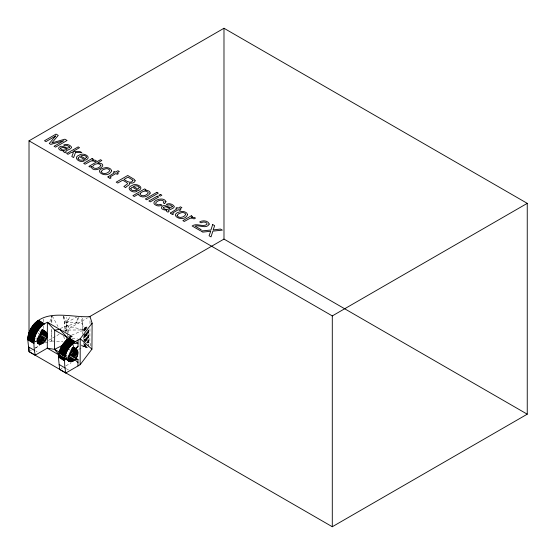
<?xml version="1.0" encoding="UTF-8"?>
<svg xmlns="http://www.w3.org/2000/svg" width="555" height="555" viewBox="0 0 555 555"><rect width="100%" height="100%" fill="white"/><g stroke="black" fill="none" stroke-linecap="round" stroke-linejoin="round"><path stroke-width="0.42" stroke-dasharray="2.77 2.08" d="M45.024 342.914L51.809 341.027L51.83 328.99M51.837 322.975L51.844 316.1L51.788 323.01M43.415 328.65L43.429 326.056M43.443 321.733L43.45 319.139M68.126 332.639L68.168 326.049L66.607 322.601L66.517 317.439M51.657 341.138L51.747 329.053M66.544 331.224L66.607 322.601L69.077 317.349M66.815 354.714L66.801 356.386L66.954 354.756M82.542 334.325L82.57 318.084M78.699 349.463L83.902 346.431L83.93 343.136M83.93 342.31L83.985 334.887M84.006 331.592L81.183 317.078M90.895 345.848L89.855 342.553L89.972 327.88M90 323.565L90.028 320.117M87.302 327.124C85.352 326.229 83.181 329.122 86.025 329.476M88.002 347.402C86.712 348.45 83.056 346.854 85.324 345.481M60.238 328.449L76.375 322.878L77.971 317.023M49.853 321.858L51.594 316.072M69.666 317.37L66.607 322.601L76.375 322.878L79.053 316.974M35.277 348.034L39.703 345.481M29.776 351.211L31.274 350.351M35.02 348.186L39.523 345.585M48.521 340.388L59.017 334.332M65.018 330.87L87.51 317.876M60.981 368.687L62.327 367.91M65.899 365.842L71.096 362.845M66.607 322.601L76.75 316.988M67.37 358.918L66.003 358.135L66.961 357.691M71.595 335.192L84.02 329.941L68.168 326.049L66.586 325.23L63.853 316.405M63.319 330.079L84.02 329.941M51.809 341.027L62.895 341.471M86.525 342.421L89.855 342.553M72.171 338.335L77.339 338.599M76.375 322.878L82.626 323.246M81.405 345.814L83.902 346.431L83.285 343.073M39.065 330.953L40.591 331.439M66.003 358.135L67.585 358.821M65.747 358.925L67.176 359.619M80.85 344.849L83.902 346.431M35.041 341.263L36.415 341.991M65.767 358.731L67.141 359.515M67.002 359.862L65.636 359.085L66.982 359.869M69.195 349.546L70.568 350.323M66.177 357.212L67.543 357.989M65.58 357.871L66.954 358.655M65.865 358.759L67.231 359.536M66.239 359.591L67.606 360.375M66.024 359.043L67.474 359.883M35.777 350.892L37.136 351.683M66.385 368.714L68.425 369.901M35.527 338.411L36.852 339.216M65.088 358.343L67.079 359.647M35.111 341.075L36.394 341.97M37.893 332.806L39.03 333.909M52.26 315.996L58.046 326.541M63.416 336.337L65.067 339.348M83.236 336.732L84.388 340.749M63.707 316.433L65.636 331.418M63.686 316.44L65.261 331.536M66.586 325.23L67.217 332.646M67.287 333.465L67.502 335.942M88.786 329.913L88.779 344.842M88.703 330.392L88.703 346.806M88.55 330.315L88.55 345.002M88.3 329.954L88.328 344.801M88.03 330.808L88.002 345.675M87.69 330.676L87.655 345.8M87.267 332.07L87.302 342.678M86.858 332.112L86.892 342.622M86.476 327.075L86.476 328.803M86.476 333.118L86.476 341.762M86.441 332.979L86.441 341.616M86.441 345.938L86.441 347.666M86.06 327.117L86.06 328.844M86.025 332.931L86.025 342.428M86.025 345.89L86.025 347.617M85.678 327.207L85.678 329.802M85.643 333.701L85.643 342.338M85.643 345.793L85.643 347.52M85.324 327.339L85.297 330.974M85.324 334.249L85.297 343.066M85.324 343.753L85.297 347.388M85.033 327.505L85.033 330.967M85.005 334.256L85.033 343.059M85.005 343.76L85.005 347.215M84.79 327.707L84.79 331.168M84.776 334.054L84.79 343.261M84.79 344.121L84.776 347.014M84.624 327.929L84.624 331.384M84.617 334.693L84.624 340.888M84.617 344.197L84.617 346.785M84.547 328.171L84.547 331.862M84.547 335.081L84.547 340.506M84.547 343.718L84.547 346.549M67.627 360.341L65.601 359.134L67.627 360.327"/><path stroke-width="0.83" d="M59.6 352.258L54.556 349.366L47.293 348.179L35.145 355.2C33.959 347.666 32.572 339.306 36.838 332.431C39.176 328.033 42.797 324.286 47.383 322.233L71.935 336.462C64.137 340.236 58.844 348.54 58.414 357.142L59.642 369.457L65.767 373.015L77.957 365.974L77.978 359.411L69.68 355.165L67.911 357.031L74.079 360.542C78.206 357.552 80.184 349.414 73.78 347.756M71.879 350.302L71.886 348.575M77.971 362.658L75.001 359.689L68.827 356.178L74.079 360.542C64.193 365.905 69.458 350.76 73.121 347.86L75.834 348.922L78.026 346.431L78.047 340.021L80.232 338.758L92.109 323.163L90.056 316.662C71.56 317.703 47.883 309.059 33.744 324.404C30.185 328.678 27.695 334.172 27.805 339.806L29.02 351.648L35.145 355.2M80.149 364.704L80.232 338.758L91.929 349.144L80.149 364.704L77.957 365.974M41.223 334.79L41.243 331.508L47.113 334.075C47.931 338.869 42.513 347 37.393 343.018M58.934 354.589L54.556 349.366L54.695 330.135L47.383 322.233L47.293 348.179L58.761 354.832M66.919 339.667L66.94 337.162L59.663 329.351L54.695 330.135L66.94 337.162L71.935 336.462M91.929 349.144L92.109 323.163M65.767 373.015C64.442 365.252 63.353 356.671 67.849 349.685C70.256 345.578 73.753 342.116 78.047 340.021M69.68 355.165L71.484 351.586L71.852 349.22L77.915 351.676L72.441 348.561M40.869 333.874L46.835 337.495L41.146 332.66L41.243 331.508L47.21 335.13L41.146 332.66L39.814 336.323L37.31 339.313L43.276 342.928L38.219 338.467L45.031 341.068L39.814 336.323L46.384 338.73L40.411 335.116M78.026 346.431L75.001 348.554L73.669 347.77M29.02 334.367L29.02 140.817L223.984 28.263L527.25 203.352L527.25 414.183L332.292 526.737L29.02 351.648L29.02 347.326M89.008 317.016L223.984 239.087L527.25 414.183M29.02 140.817L332.292 315.913L527.25 203.352M54.556 349.366L62.812 345.189M75.001 359.689L77.978 359.411M41.223 331.39L47.113 334.075L45.774 331.821L42.312 330.26C40.036 334.027 35.02 339.743 38.857 343.933M75.834 358.676L70.416 354.034L77.194 356.331L71.026 352.834L77.638 355.096L71.761 350.378L78.012 352.73L71.852 349.22M67.752 358.003L74.079 360.542M37.123 340.298L43.276 342.928M68.376 359.161L73.121 361.208L68.327 358.468M36.935 341.124L42.312 343.594L37.012 340.375M73.107 347.631L76.583 349.414L73.822 347.818M42.423 329.954L45.774 331.821L42.423 329.76M73.843 347.86L76.583 349.414M73.08 347.728L77.194 350.059M67.828 359.904L71.255 361.853M67.689 360.257L69.063 361.034M72.171 347.659L77.638 350.781L73.01 347.832M71.761 350.378L77.915 353.896M71.484 351.586L77.638 355.096M70.416 354.034L76.583 357.545M68.057 359.307L72.164 361.645M67.668 360.257L70.409 361.818L67.745 360.077M68.293 360.764L69.659 361.548M44.185 330.94L42.728 330.017M44.587 323.849L38.468 320.297L44.032 324.148L37.927 320.554L43.484 324.522M59.142 364.489L65.261 368.062M28.534 346.917L34.646 350.489M58.414 357.142L64.533 360.736L58.469 356.483L64.588 360.077L58.525 355.817M36.824 321.303L42.943 324.89L37.372 320.922M42.416 325.383L36.297 321.789L41.889 325.868L35.777 322.275L41.361 326.354L35.242 322.76L40.834 326.833L34.722 323.253L40.348 327.422M32.35 326.201L38.461 329.795L32.773 325.556L38.885 329.15L33.265 324.98L39.377 328.574L33.744 324.404M38.038 330.44L31.926 326.853L37.608 331.092L31.496 327.505L37.185 331.744L31.073 328.151L36.838 332.431L30.726 328.831L36.484 333.132L30.372 329.538L36.13 333.819L30.026 330.218L35.784 334.512L29.672 330.919L35.52 335.22L29.408 331.626L35.263 335.928L29.144 332.334L35 336.635L28.881 333.042L34.736 337.336L28.631 333.763L34.577 338.037L28.471 334.45L34.417 338.744L28.298 335.158L34.257 339.445L28.139 335.858L34.098 340.139L27.979 336.559L34.028 340.819L27.923 337.225L33.98 341.478L27.868 337.884L33.917 342.137L27.805 338.543L33.862 342.803L27.75 339.209L33.917 343.399L27.805 339.806M58.962 353.084L65.074 356.692L59.121 352.383L65.233 355.984L59.288 351.697L65.4 355.283L59.545 350.982M58.643 354.492L64.755 358.093M64.692 358.759L58.587 355.158L64.644 359.418M43.047 330.114L45.031 331.321M41.951 329.774L43.276 330.579M41.146 330.454L47.113 334.075L41.563 330.058M41.146 332.66L47.113 336.274M38.219 338.467L44.185 342.081M36.72 341.221L41.361 344.038M37.789 342.636L40.446 344.239M37.608 343.004L39.599 344.211L37.678 342.865M42.458 329.802L45.774 331.821M42.402 330.052L46.384 332.466M42.194 330.364L46.835 333.18M39.814 336.323L45.774 339.944M39.065 337.447L45.031 341.068M74.155 342.456L68.577 338.488L74.696 342.095L69.132 338.085L78.033 343.184L72.552 343.809L66.433 340.215L72.025 344.301L65.906 340.708L71.498 344.78L65.379 341.186L71.012 345.356L64.893 341.762L70.527 345.938M68.036 338.869L73.6 342.837L67.488 339.244L73.08 343.316L66.961 339.729L72.552 343.809L74.079 348.179M65.656 354.576L59.808 350.267L65.92 353.868L60.072 349.56L66.184 353.16L60.328 348.859L66.447 352.439L60.682 348.158L66.794 351.759L61.022 347.472L67.148 351.072L61.383 346.771L67.495 350.372L61.73 346.091L67.849 349.685L62.16 345.439L68.272 349.033L62.583 344.787L68.709 348.38L63.013 344.142M64.415 342.338L70.041 346.514M63.922 342.914L69.548 347.09L63.436 343.496L69.125 347.728M34.237 323.822L39.863 327.991M332.292 315.913L332.292 526.737M223.984 28.263L223.984 239.087M165.966 201.687L164.662 203.678L163.288 202.887L164.002 201.812L163.808 201.25C161.443 199.099 157.419 200.542 155.754 202.873A2.449 1.415 0 0 0 156.087 203.997L158.501 204.83L160.679 204.393L162.053 205.183L160.194 205.78A4.079 2.352 0 0 1 157.592 205.822C146.645 202.658 163.441 195.013 165.966 201.687M107.899 176.927L109.945 178.537L111.056 177.891L110.077 177.253L110.369 176.74L115.856 173.569L117.195 174.346L118.347 173.68L117.008 172.903L119.353 171.55L117.924 170.725L115.579 172.085L114.441 171.426L113.289 172.092L114.427 172.751L107.899 176.927M170.44 213.03L172.487 214.646L173.597 214.001L172.619 213.363L172.91 212.849L178.398 209.679L179.737 210.456L180.895 209.79L179.549 209.013L181.894 207.66L180.465 206.835L178.12 208.187L176.983 207.535L175.831 208.201L176.969 208.853L170.44 213.03M78.061 158.168C78.317 160.27 81.405 160.506 83.049 159.965L84.443 160.763C80.149 163.656 72.053 157.523 79.323 155.074C82.979 152.07 92.727 156.947 85.671 160.187L79.511 156.635L78.061 158.168M130.779 188.603C131.035 190.705 134.123 190.941 135.767 190.4L137.154 191.204C132.86 194.09 124.764 187.958 132.034 185.509C135.691 182.505 145.445 187.382 138.389 190.629L132.229 187.07L130.779 188.603M69.569 147.033L69.528 147.505C66.427 149.753 62.389 144.016 59.087 147.214C57.082 149.864 62.243 151.099 64.137 150.8L63.603 151.39L64.144 152.299L65.254 152.778L66.302 152.181C63.256 150.759 71.366 149.663 71.567 147.464L71.491 147.04C69.833 144.675 66.218 143.544 63.617 145.042L64.935 145.805L67.328 145.535L69.569 147.033M172.321 206.363L172.279 206.828C169.178 209.082 165.147 203.338 161.838 206.543C159.833 209.186 165.001 210.421 166.888 210.123L166.354 210.713L166.895 211.628L168.012 212.107L169.053 211.504C166.014 210.081 174.117 208.985 174.326 206.786L174.242 206.37C172.591 203.997 168.97 202.866 166.368 204.372L167.693 205.135L170.08 204.864L172.321 206.363M101.225 171.419L101.17 171.835C102.946 175.012 108.419 173.417 109.772 170.621L109.321 169.698L108.052 168.949A2.72 1.568 0 0 0 105.845 168.748L102.869 169.781L101.225 171.419M177.17 215.264L177.121 215.687C178.897 218.857 184.371 217.262 185.717 214.473L185.273 213.543L184.003 212.801A2.72 1.568 0 0 0 181.797 212.593L178.821 213.633L177.17 215.264M135.122 180.715L134.574 181.971L132.707 183.039L129.377 183.212L129.35 184.711L126.235 186.827L125.777 187.673L123.862 186.57L127.483 183.858L127.456 183.178L126.263 182.248L122.704 180.195L117.764 183.046L116.196 182.144L127.726 175.491L134.171 179.321L135.122 180.715M100.844 165.341C99.761 168.151 94.634 169.788 92.623 166.999L92.595 166.486C93.996 163.864 99.144 162.351 100.844 165.341M91.277 166.514C92.817 175.054 111.541 163.78 97.659 162.913L101.843 160.499L100.469 159.708L88.897 166.382L90.201 167.138L91.277 166.514M111.652 170.787C107.774 180.208 90.236 170.024 105.845 167.631A4.905 2.83 0 0 1 109.051 168.123L110.702 169.067L111.652 170.787M187.604 214.632C183.719 224.06 166.188 213.876 181.797 211.483A4.905 2.83 0 0 1 185.002 211.975L186.653 212.912L187.604 214.632M60.62 148.109L60.537 148.546C61.98 150.62 65.379 150.46 67.224 148.934L62.888 147.422L60.62 148.109M163.378 207.431L163.295 207.868C164.731 209.943 168.137 209.783 169.983 208.257L165.64 206.751L163.378 207.431M86.518 157.169L85.345 158.702L80.676 156.01C82.445 155.095 85.685 154.956 86.518 157.169M139.236 187.604L138.056 189.137L133.387 186.445C135.156 185.53 138.396 185.391 139.236 187.604M132.929 180.625C131.022 184.191 126.165 180.965 124.008 179.438L127.948 177.163L132.423 179.82L132.929 180.625M209.242 224.047C206.571 229.416 199.432 224.671 195.034 226.121L201.174 229.666L199.842 230.436L192.127 225.982C196.692 222.631 202.526 227.425 206.918 224.442L206.897 223.152L205.419 222.208L203.054 222.028L201.09 222.784L199.654 221.951C202.526 220.078 208.104 220.37 209.242 224.047M150.183 193.091C148.379 196.949 141.504 198.51 138.646 194.951L138.618 194L134.324 196.484L132.909 195.665L144.626 188.901L146 189.692L144.89 190.337C146.853 190.157 150.017 190.656 150.183 193.091M212.683 224.539L210.935 230.013L200.889 231.047L202.776 232.129L210.713 231.241L209.082 235.771L211.018 236.888L212.87 231.137L222.361 230.124L220.501 229.049L213.169 229.909L214.639 225.663L212.683 224.539M75.48 152.563L73.614 157.565L71.81 156.517L73.427 152.556L71.158 152.5L68.001 154.325L66.649 153.541L78.179 146.881L79.531 147.665L72.837 151.529L80.038 151.564L81.842 152.604L75.48 152.563M140.165 193.383L139.964 194.396C142.031 197.053 146.68 195.533 148.185 193.008L148.178 192.495C146.222 189.831 142.052 191.378 140.165 193.383M55.673 135.975L49.263 143.502L50.803 144.39L63.818 140.679L54.064 146.27L55.549 147.131L67.079 140.47L64.866 139.194L51.83 142.926L58.261 135.385L56.027 134.095L44.497 140.748L45.989 141.608L55.673 135.975M92.102 158.529L83.694 163.378L85.109 164.197L90.93 160.999L93.309 160.929L94.849 161.665L96.341 160.804L94.981 160.145L91.991 160.138L93.441 159.299L92.102 158.529M156.885 192.321L145.348 198.974L146.763 199.793L158.293 193.133L156.885 192.321M157.252 196.186L148.886 201.014L150.322 201.847L158.688 197.018L157.252 196.186M160.416 194.361L158.813 195.284L160.249 196.116L161.852 195.187L160.416 194.361M191.288 215.791L182.879 220.64L184.288 221.459L190.115 218.261L192.495 218.191L194.035 218.927L195.526 218.066L194.167 217.414L191.177 217.4L192.627 216.568L191.288 215.791"/></g></svg>
